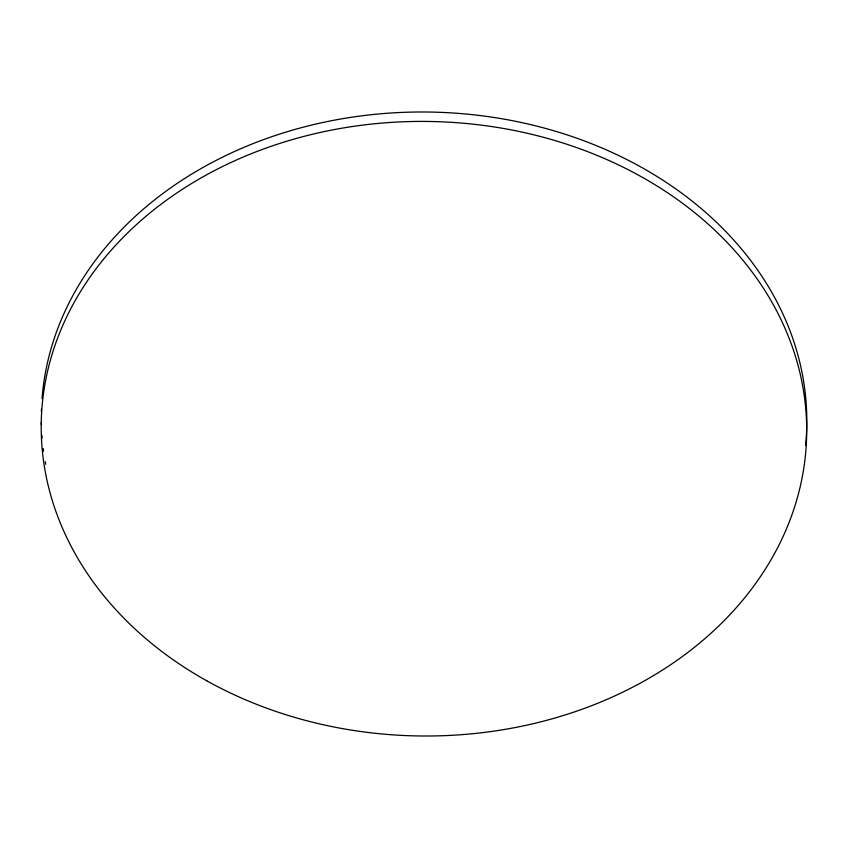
<?xml version="1.0" encoding="UTF-8"?>
<svg xmlns="http://www.w3.org/2000/svg" width="848" height="848" viewBox="0 0 848 848"><rect width="100%" height="100%" fill="white"/><g stroke="black" fill="none" stroke-linecap="round" stroke-linejoin="round"><path stroke-width="1.27" d="M45.739 464.291A382.766 307.294 0.7 0 1 45.251 461.683M43.598 451.21A382.766 307.294 0.7 0 1 43.248 448.581M42.146 438.013A382.766 307.294 0.7 0 1 41.944 435.363M41.404 424.763A382.766 307.294 0.7 0 1 41.34 422.113M41.382 411.534A382.766 307.294 0.7 0 1 41.457 408.906M42.05 398.401A382.766 307.294 0.7 0 1 451.253 112.89A382.766 307.294 0.7 0 1 805.6 445.391M206.806 680.827A382.766 307.294 0.7 0 0 805.483 454.804A382.766 307.294 0.7 0 0 259.541 150.488A382.766 307.294 0.7 0 0 206.806 680.827"/></g></svg>
